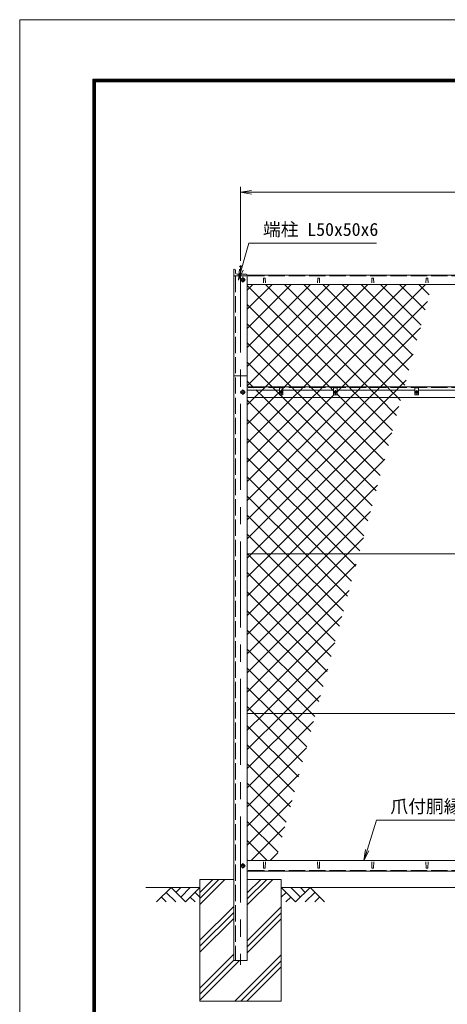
# Model space of a CAD drawing. Units: millimetres, scale not verified. Extents: x -4200 to 4200, y -2970 to 2970.
# Drawn here: x -4200 to -2622, y -667 to 2970 of the extents above; entities that cross this region are included whole.
import ezdxf
from ezdxf.enums import TextEntityAlignment as Align

# ---------------------------------------------------------------- set-up
doc = ezdxf.new("R2010")
doc.units = ezdxf.units.MM
doc.header["$LTSCALE"] = 10
doc.header["$PDMODE"] = 32
doc.header["$PDSIZE"] = 5
doc.linetypes.add('DASHED', pattern=[7.5, 6, -1.5])
doc.linetypes.add('USER1', pattern=[50.8, 31.75, -6.35, 6.35, -6.35])
for name, color, linetype, lineweight in [('0-0_D-STR1', 1, 'Continuous', 18), ('0-1_D-BMK', 2, 'USER1', 13), ('0-2_D-STR-DIM', 7, 'Continuous', 13), ('0-3_D-STR3', 3, 'Continuous', 13), ('0-4_D-BGD', 7, 'Continuous', 18), ('0-5_D-STR4', 7, 'Continuous', 18), ('0-6_D-DCR-HCH', 7, 'Continuous', 13), ('0-7_D-STR-TXT', 7, 'Continuous', 13), ('0-8_0', 7, 'Continuous', 18), ('0-B_D-STR2', 7, 'Continuous', 13), ('0-C_D-TTL', 7, 'Continuous', 18)]:
    doc.layers.add(name, color=color, linetype=linetype, lineweight=lineweight)
doc.layers.add('0-9_Defpoints', color=7, linetype='Continuous')
doc.styles.add('ＭＳ ゴシック', font='')
doc.styles.get('ＭＳ ゴシック').set_extended_font_data('MS Gothic')

# ---------------------------------------------------------------- blocks, each defined once
blk = doc.blocks.new('_Open')
at = {"layer": '0-8_0'}
blk.add_line((-10, 1.667), (0, 0), dxfattribs=at)
blk.add_lwpolyline([(-10, -1.667), (0, 0), (-10, 0)], dxfattribs=at)

msp = doc.modelspace()

# ---------------------------------------------------------------- linework, layer by layer
at = {"layer": '0-0_D-STR1'}
for p, q in [((-3409.97, 2048.69), (-3408.47, 2048.69)), ((-3409.97, 2043.69), (-3409.97, -506.02)), ((-3403.97, 2044.19), (-3403.97, 2036.19)), ((-3397.47, 2029.69), (-3364.47, 2029.69)), ((-1421.47, 2026.8), (-3359.97, 2026.8)), ((-3359.97, 2025.19), (-3359.97, 2023.69)), ((-3359.97, -506.02), (-3359.97, 2023.69)), ((-3299.97, 2013.67), (-3300.72, 1997.53)), ((-3293.97, 2013.67), (-3293.22, 1997.53)), ((-3099.97, 2013.67), (-3100.72, 1997.53)), ((-3093.97, 2013.67), (-3093.22, 1997.53)), ((-2899.97, 2013.67), (-2900.72, 1997.53)), ((-2893.97, 2013.67), (-2893.22, 1997.53)), ((-2699.97, 2013.67), (-2700.72, 1997.53)), ((-2693.97, 2013.67), (-2693.22, 1997.53)), ((-1421.47, 1992.16), (-3359.97, 1992.16)), ((-3359.97, 1653.98), (-3409.97, 1653.98)), ((-1421.47, 1613.98), (-3359.97, 1613.98)), ((-3359.97, 1573.98), (-1421.47, 1573.98)), ((-3359.97, -136.02), (-1421.47, -136.02)), ((-3299.97, -162.89), (-3300.72, -141.39)), ((-3293.97, -162.89), (-3293.22, -141.39)), ((-3099.97, -162.89), (-3100.72, -141.39)), ((-3093.97, -162.89), (-3093.22, -141.39)), ((-2899.97, -162.89), (-2900.72, -141.39)), ((-2893.97, -162.89), (-2893.22, -141.39)), ((-2699.97, -162.89), (-2700.72, -141.39)), ((-2693.97, -162.89), (-2693.22, -141.39)), ((-1421.47, -176.02), (-3359.97, -176.02)), ((-3409.97, -506.02), (-3359.97, -506.02))]:
    msp.add_line(p, q, dxfattribs=at)
at = {"layer": '0-0_D-STR1', "linetype": 'DASHED'}
for p, q in [((-3403.97, 2023.69), (-3403.97, -506.02)), ((-1421.47, 2024.21), (-3359.97, 2024.21)), ((-1421.47, 1610.98), (-3359.97, 1610.98)), ((-1421.47, -173.02), (-3359.97, -173.02))]:
    msp.add_line(p, q, dxfattribs=at)
at = {"layer": '0-0_D-STR1'}
msp.add_lwpolyline([(-3409.97, 2048.69), (-3409.97, 2023.69), (-3359.97, 2023.69)], dxfattribs=at)
for centre, radius, start, end in [((-3408.47, 2044.19), 4.5, 0, 90), ((-3397.47, 2036.19), 6.5, 180, 270), ((-3364.47, 2025.19), 4.5, 0, 90), ((-3296.97, 2012.42), 3.25, 22.61986, 157.38014), ((-3096.97, 2012.42), 3.25, 22.61986, 157.38014), ((-2896.97, 2012.42), 3.25, 22.61986, 157.38014), ((-2696.97, 2012.42), 3.25, 22.61986, 157.38014), ((-3296.97, -161.64), 3.25, 202.61986, 337.38014), ((-3096.97, -161.64), 3.25, 202.61986, 337.38014), ((-2896.97, -161.64), 3.25, 202.61986, 337.38014), ((-2696.97, -161.64), 3.25, 202.61986, 337.38014)]:
    msp.add_arc(centre, radius, start, end, dxfattribs=at)
at = {"layer": '0-1_D-BMK'}
for p, q in [((-3384.97, 2058.69), (-3384.97, -521.02)), ((-3366.97, 2009.48), (-3386.97, 2009.48)), ((-3376.97, 2019.48), (-3376.97, 1999.48)), ((-3376.97, 1603.98), (-3376.97, 1583.98)), ((-3234.97, 1601.42), (-3234.97, 1586.54)), ((-3034.97, 1601.42), (-3034.97, 1586.54)), ((-2734.97, 1601.42), (-2734.97, 1586.54)), ((-3366.97, 1593.98), (-3386.97, 1593.98)), ((-3242.41, 1593.98), (-3227.53, 1593.98)), ((-3042.41, 1593.98), (-3027.53, 1593.98)), ((-2742.41, 1593.98), (-2727.53, 1593.98)), ((-3366.97, -156.02), (-3386.97, -156.02)), ((-3376.97, -146.02), (-3376.97, -166.02))]:
    msp.add_line(p, q, dxfattribs=at)
at = {"layer": '0-2_D-STR-DIM'}
for p, q in [((-3384.97, 2078.69), (-3384.97, 2352.48)), ((-3384.97, 2332.48), (-1384.97, 2332.48))]:
    msp.add_line(p, q, dxfattribs=at)
at = {"layer": '0-3_D-STR3'}
for p, q in [((-3241.47, 1601.98), (-3359.97, 1601.98)), ((-3041.47, 1601.98), (-3228.47, 1601.98)), ((-2741.47, 1601.98), (-3028.47, 1601.98)), ((-2441.47, 1601.98), (-2728.47, 1601.98)), ((-3236.8, 1594.37), (-3238.32, 1594.35)), ((-3238.32, 1594.35), (-3238.32, 1593.61)), ((-3238.32, 1594.35), (-3238.32, 1593.61)), ((-3236.8, 1593.59), (-3238.32, 1593.61)), ((-3235.88, 1594.84), (-3236.8, 1594.37)), ((-3235.88, 1593.11), (-3236.8, 1593.59)), ((-3235.86, 1594.86), (-3235.37, 1595.78)), ((-3235.86, 1593.1), (-3235.37, 1592.18)), ((-3235.34, 1597.33), (-3235.37, 1595.78)), ((-3235.37, 1597.33), (-3234.61, 1597.33)), ((-3235.34, 1590.63), (-3235.37, 1592.18)), ((-3235.34, 1590.63), (-3234.61, 1590.63)), ((-3234.61, 1597.33), (-3234.58, 1595.78)), ((-3234.61, 1590.63), (-3234.58, 1592.18)), ((-3234.09, 1594.86), (-3234.58, 1595.78)), ((-3234.09, 1593.1), (-3234.58, 1592.18)), ((-3234.07, 1594.84), (-3233.15, 1594.37)), ((-3234.07, 1593.11), (-3233.15, 1593.59)), ((-3233.15, 1593.59), (-3231.62, 1593.61)), ((-3036.8, 1594.37), (-3038.32, 1594.35)), ((-3038.32, 1594.35), (-3038.32, 1593.61)), ((-3038.32, 1594.35), (-3038.32, 1593.61)), ((-3036.8, 1593.59), (-3038.32, 1593.61)), ((-3035.88, 1594.84), (-3036.8, 1594.37)), ((-3035.88, 1593.11), (-3036.8, 1593.59)), ((-3035.86, 1594.86), (-3035.37, 1595.78)), ((-3035.86, 1593.1), (-3035.37, 1592.18)), ((-3035.34, 1597.33), (-3035.37, 1595.78)), ((-3035.37, 1597.33), (-3034.61, 1597.33)), ((-3035.34, 1590.63), (-3035.37, 1592.18)), ((-3035.34, 1590.63), (-3034.61, 1590.63)), ((-3034.61, 1597.33), (-3034.58, 1595.78)), ((-3034.61, 1590.63), (-3034.58, 1592.18)), ((-3034.09, 1594.86), (-3034.58, 1595.78)), ((-3034.09, 1593.1), (-3034.58, 1592.18)), ((-3034.07, 1594.84), (-3033.15, 1594.37)), ((-3034.07, 1593.11), (-3033.15, 1593.59)), ((-3033.15, 1593.59), (-3031.62, 1593.61)), ((-2736.8, 1594.37), (-2738.32, 1594.35)), ((-2738.32, 1594.35), (-2738.32, 1593.61)), ((-2738.32, 1594.35), (-2738.32, 1593.61)), ((-2736.8, 1593.59), (-2738.32, 1593.61)), ((-2735.88, 1594.84), (-2736.8, 1594.37)), ((-2735.88, 1593.11), (-2736.8, 1593.59)), ((-2735.86, 1594.86), (-2735.37, 1595.78)), ((-2735.86, 1593.1), (-2735.37, 1592.18)), ((-2735.34, 1597.33), (-2735.37, 1595.78)), ((-2735.37, 1597.33), (-2734.61, 1597.33)), ((-2735.34, 1590.63), (-2735.37, 1592.18)), ((-2735.34, 1590.63), (-2734.61, 1590.63)), ((-2734.61, 1597.33), (-2734.58, 1595.78)), ((-2734.61, 1590.63), (-2734.58, 1592.18)), ((-2734.09, 1594.86), (-2734.58, 1595.78)), ((-2734.09, 1593.1), (-2734.58, 1592.18)), ((-2734.07, 1594.84), (-2733.15, 1594.37)), ((-2734.07, 1593.11), (-2733.15, 1593.59)), ((-2733.15, 1593.59), (-2731.62, 1593.61)), ((-1421.47, 997.23), (-3359.97, 997.23)), ((-1421.47, 407.23), (-3359.97, 407.23))]:
    msp.add_line(p, q, dxfattribs=at)
for points in [[(-3370.47, 2013.24), (-3376.97, 2016.99), (-3383.47, 2013.24), (-3383.47, 2005.73), (-3376.97, 2001.98), (-3370.47, 2005.73)], [(-3370.47, 1597.73), (-3376.97, 1601.49), (-3383.47, 1597.73), (-3383.47, 1590.23), (-3376.97, 1586.47), (-3370.47, 1590.23)], [(-3241.47, 1609.98), (-3228.47, 1609.98), (-3228.47, 1583.98), (-3241.47, 1583.98)], [(-3041.47, 1609.98), (-3028.47, 1609.98), (-3028.47, 1583.98), (-3041.47, 1583.98)], [(-2741.47, 1609.98), (-2728.47, 1609.98), (-2728.47, 1583.98), (-2741.47, 1583.98)], [(-3370.47, -152.27), (-3376.97, -148.51), (-3383.47, -152.27), (-3383.47, -159.77), (-3376.97, -163.53), (-3370.47, -159.77)]]:
    msp.add_lwpolyline(points, close=True, dxfattribs=at)
for points in [[(-3233.15, 1594.37), (-3231.62, 1594.35), (-3231.62, 1593.61)], [(-3033.15, 1594.37), (-3031.62, 1594.35), (-3031.62, 1593.61)], [(-2733.15, 1594.37), (-2731.62, 1594.35), (-2731.62, 1593.61)]]:
    msp.add_lwpolyline(points, dxfattribs=at)
for centre, radius in [((-3376.97, 2009.48), 6.25), ((-3376.97, 1593.98), 6.25), ((-3234.97, 1593.98), 5.25), ((-3034.97, 1593.98), 5.25), ((-2734.97, 1593.98), 5.25), ((-3376.97, -156.02), 6.25)]:
    msp.add_circle(centre, radius, dxfattribs=at)
at = {"layer": '0-4_D-BGD'}
for p, q in [((-3534.97, -236.02), (-3734.97, -236.02)), ((-1534.97, -236.02), (-3234.97, -236.02))]:
    msp.add_line(p, q, dxfattribs=at)
at = {"layer": '0-5_D-STR4'}
for p, q in [((-3534.97, -206.02), (-3534.97, -656.02)), ((-3409.97, -206.02), (-3534.97, -206.02)), ((-3234.97, -206.02), (-3359.97, -206.02)), ((-3234.97, -206.02), (-3234.97, -656.02)), ((-3234.97, -656.02), (-3534.97, -656.02))]:
    msp.add_line(p, q, dxfattribs=at)
at = {"layer": '0-6_D-DCR-HCH'}
for p, q in [((-3534.97, -298.26), (-3442.73, -206.02)), ((-3534.97, -276.16), (-3464.83, -206.02)), ((-3534.97, -254.07), (-3486.93, -206.02)), ((-3359.97, -300.04), (-3265.96, -206.02)), ((-3359.97, -277.94), (-3288.05, -206.02)), ((-3359.97, -255.84), (-3310.15, -206.02)), ((-3641.4, -236.02), (-3694.61, -289.23)), ((-3659.14, -253.76), (-3623.5, -289.23)), ((-3641.4, -236.02), (-3588.19, -289.23)), ((-3623.66, -253.76), (-3605.92, -236.02)), ((-3605.92, -271.5), (-3570.45, -236.02)), ((-3588.19, -289.23), (-3534.97, -236.02)), ((-3552.71, -253.76), (-3534.97, -271.41)), ((-3181.76, -289.23), (-3234.97, -236.02)), ((-3217.24, -253.76), (-3234.97, -271.41)), ((-3164.03, -271.5), (-3199.5, -236.02)), ((-3128.55, -236.02), (-3181.76, -289.23)), ((-3146.2, -253.85), (-3164.03, -236.02)), ((-3110.81, -253.76), (-3146.45, -289.23)), ((-3128.55, -236.02), (-3075.34, -289.23)), ((-3676.87, -271.5), (-3659.05, -289.23)), ((-3570.45, -271.5), (-3552.63, -289.23)), ((-3199.5, -271.5), (-3217.32, -289.23)), ((-3093.08, -271.5), (-3110.89, -289.23)), ((-3534.97, -430.84), (-3409.97, -305.84)), ((-3359.97, -432.62), (-3234.97, -307.62)), ((-3534.97, -452.94), (-3409.97, -327.94)), ((-3534.97, -475.04), (-3409.97, -350.04)), ((-3359.97, -454.72), (-3234.97, -329.72)), ((-3359.97, -476.81), (-3234.97, -351.81)), ((-3534.97, -607.62), (-3409.97, -482.62)), ((-3534.97, -629.72), (-3409.97, -504.72)), ((-3534.97, -651.81), (-3389.18, -506.02)), ((-3406.6, -656.02), (-3234.97, -484.4)), ((-3384.5, -656.02), (-3234.97, -506.49)), ((-3362.4, -656.02), (-3234.97, -528.59))]:
    msp.add_line(p, q, dxfattribs=at)
at = {"layer": '0-7_D-STR-TXT'}
for points in [[(-2883.56, 2144.25), (-3354.53, 2144.25), (-3392.62, 2009.98)], [(-2185.85, 12.85), (-2883.73, 12.85), (-2929.09, -134.11)]]:
    msp.add_lwpolyline(points, dxfattribs=at)
at = {"layer": '0-9_Defpoints'}
msp.add_point((-3384.97, 2058.69), dxfattribs=at)
at = {"layer": '0-B_D-STR2'}
for p, q in [((-3359.97, 1971.24), (-3339.06, 1992.16)), ((-3359.97, 1900.53), (-3268.35, 1992.16)), ((-3359.97, 1829.82), (-3197.64, 1992.16)), ((-3359.97, 1759.11), (-3126.92, 1992.16)), ((-3359.97, 1688.4), (-3056.21, 1992.16)), ((-3359.97, 1617.69), (-2985.5, 1992.16)), ((-2914.99, 1613.98), (-3293.18, 1992.16)), ((-3292.98, 1613.98), (-2914.79, 1992.16)), ((-2844.28, 1613.98), (-3222.47, 1992.16)), ((-3222.26, 1613.98), (-2844.08, 1992.16)), ((-2779.05, 1619.46), (-3151.76, 1992.16)), ((-3151.55, 1613.98), (-2773.37, 1992.16)), ((-2763.97, 1675.09), (-3081.04, 1992.16)), ((-3080.84, 1613.98), (-2702.66, 1992.16)), ((-2748.89, 1730.72), (-3010.33, 1992.16)), ((-2733.82, 1786.36), (-2939.62, 1992.16)), ((-2718.74, 1841.99), (-2868.91, 1992.16)), ((-2703.66, 1897.62), (-2798.2, 1992.16)), ((-2688.58, 1953.25), (-2727.49, 1992.16)), ((-3127.13, 1613.98), (-3359.97, 1846.83)), ((-2939.42, 1613.98), (-2721.46, 1831.94)), ((-3197.84, 1613.98), (-3359.97, 1776.12)), ((-2868.71, 1613.98), (-2747.75, 1734.94)), ((-3268.55, 1613.98), (-3359.97, 1705.41)), ((-2798, 1613.98), (-2774.04, 1637.94)), ((-3332.98, 1573.98), (-3304.98, 1601.98)), ((-3304.98, 1601.98), (-3295.98, 1610.98)), ((-3295.98, 1610.98), (-3292.98, 1613.98)), ((-3265.55, 1610.98), (-3268.55, 1613.98)), ((-3256.55, 1601.98), (-3265.55, 1610.98)), ((-3262.26, 1573.98), (-3234.26, 1601.98)), ((-3228.55, 1573.98), (-3256.55, 1601.98)), ((-3234.26, 1601.98), (-3225.26, 1610.98)), ((-3225.26, 1610.98), (-3222.26, 1613.98)), ((-3194.84, 1610.98), (-3197.84, 1613.98)), ((-3185.84, 1601.98), (-3194.84, 1610.98)), ((-3191.55, 1573.98), (-3163.55, 1601.98)), ((-3157.84, 1573.98), (-3185.84, 1601.98)), ((-3163.55, 1601.98), (-3154.55, 1610.98)), ((-3154.55, 1610.98), (-3151.55, 1613.98)), ((-3124.13, 1610.98), (-3127.13, 1613.98)), ((-3115.13, 1601.98), (-3124.13, 1610.98)), ((-3120.84, 1573.98), (-3092.84, 1601.98)), ((-3087.13, 1573.98), (-3115.13, 1601.98)), ((-3092.84, 1601.98), (-3083.84, 1610.98)), ((-3083.84, 1610.98), (-3080.84, 1613.98)), ((-2979.42, 1573.98), (-2951.42, 1601.98)), ((-2951.42, 1601.98), (-2942.42, 1610.98)), ((-2942.42, 1610.98), (-2939.42, 1613.98)), ((-2911.99, 1610.98), (-2914.99, 1613.98)), ((-2902.99, 1601.98), (-2911.99, 1610.98)), ((-2908.71, 1573.98), (-2880.71, 1601.98)), ((-2874.99, 1573.98), (-2902.99, 1601.98)), ((-2880.71, 1601.98), (-2871.71, 1610.98)), ((-2871.71, 1610.98), (-2868.71, 1613.98)), ((-2841.28, 1610.98), (-2844.28, 1613.98)), ((-2832.28, 1601.98), (-2841.28, 1610.98)), ((-2838, 1573.98), (-2810, 1601.98)), ((-2804.28, 1573.98), (-2832.28, 1601.98)), ((-2810, 1601.98), (-2801, 1610.98)), ((-2801, 1610.98), (-2798, 1613.98)), ((-3359.97, 1546.98), (-3332.98, 1573.98)), ((-3359.97, 1476.27), (-3262.26, 1573.98)), ((-3359.97, 1405.56), (-3191.55, 1573.98)), ((-3359.97, 1334.85), (-3120.84, 1573.98)), ((-3359.97, 1193.43), (-2979.42, 1573.98)), ((-3359.97, 1122.72), (-2908.71, 1573.98)), ((-3359.97, 1052.01), (-2838, 1573.98)), ((-2884.59, 1230.03), (-3228.55, 1573.98)), ((-2869.52, 1285.66), (-3157.84, 1573.98)), ((-2854.44, 1341.29), (-3087.13, 1573.98)), ((-2809.21, 1508.19), (-2874.99, 1573.98)), ((-2794.13, 1563.82), (-2804.28, 1573.98)), ((-2914.75, 1118.76), (-3359.97, 1563.99)), ((-3344.04, 997.23), (-2800.33, 1540.94)), ((-2929.83, 1063.13), (-3359.97, 1493.28)), ((-2944.91, 1007.5), (-3359.97, 1422.56)), ((-3273.33, 997.23), (-2826.62, 1443.94)), ((-3005.35, 997.23), (-3359.97, 1351.85)), ((-3202.62, 997.23), (-2852.91, 1346.94)), ((-3076.06, 997.23), (-3359.97, 1281.14)), ((-3131.91, 997.23), (-2879.2, 1249.94)), ((-3146.77, 997.23), (-3359.97, 1210.43)), ((-3217.48, 997.23), (-3359.97, 1139.72)), ((-3061.2, 997.23), (-2905.49, 1152.94)), ((-3288.19, 997.23), (-3359.97, 1069.01)), ((-2990.49, 997.23), (-2931.78, 1055.94)), ((-3358.9, 997.23), (-3359.97, 998.3)), ((-3359.97, 981.3), (-3344.04, 997.23)), ((-3359.97, 910.58), (-3273.33, 997.23)), ((-3359.97, 839.87), (-3202.62, 997.23)), ((-3359.97, 769.16), (-3131.91, 997.23)), ((-3359.97, 698.45), (-3061.2, 997.23)), ((-3359.97, 627.74), (-2990.49, 997.23)), ((-3035.37, 673.7), (-3358.9, 997.23)), ((-3020.29, 729.33), (-3288.19, 997.23)), ((-3005.22, 784.96), (-3217.48, 997.23)), ((-2990.14, 840.6), (-3146.77, 997.23)), ((-2975.06, 896.23), (-3076.06, 997.23)), ((-2959.98, 951.86), (-3005.35, 997.23)), ((-3359.97, 557.03), (-2958.06, 958.94)), ((-3050.45, 618.06), (-3359.97, 927.59)), ((-3359.97, 486.32), (-2984.35, 861.94)), ((-3065.53, 562.43), (-3359.97, 856.88)), ((-3080.61, 506.8), (-3359.97, 786.17)), ((-3359.97, 415.61), (-3010.64, 764.94)), ((-3095.68, 451.17), (-3359.97, 715.46)), ((-3297.64, 407.23), (-3036.93, 667.94)), ((-3122.46, 407.23), (-3359.97, 644.75)), ((-3193.17, 407.23), (-3359.97, 574.04)), ((-3226.93, 407.23), (-3063.22, 570.94)), ((-3263.88, 407.23), (-3359.97, 503.33)), ((-3156.22, 407.23), (-3089.51, 473.94)), ((-3334.59, 407.23), (-3359.97, 432.62)), ((-3359.97, 344.9), (-3297.64, 407.23)), ((-3359.97, 274.19), (-3226.93, 407.23)), ((-3359.97, 203.48), (-3156.22, 407.23)), ((-3155.99, 228.63), (-3334.59, 407.23)), ((-3140.92, 284.27), (-3263.88, 407.23)), ((-3125.84, 339.9), (-3193.17, 407.23)), ((-3110.76, 395.53), (-3122.46, 407.23)), ((-3359.97, 132.77), (-3115.8, 376.94)), ((-3171.07, 173), (-3359.97, 361.9)), ((-3186.15, 117.37), (-3359.97, 291.19)), ((-3359.97, 62.06), (-3142.09, 279.94)), ((-3201.23, 61.74), (-3359.97, 220.48)), ((-3359.97, -8.65), (-3168.38, 182.94)), ((-3216.3, 6.1), (-3359.97, 149.77)), ((-3359.97, -79.36), (-3194.67, 85.94)), ((-3231.38, -49.53), (-3359.97, 79.06)), ((-3246.46, -105.16), (-3359.97, 8.35)), ((-3345.92, -136.02), (-3220.96, -11.06)), ((-3286.31, -136.02), (-3359.97, -62.36)), ((-3275.21, -136.02), (-3247.24, -108.06)), ((-3357.02, -136.02), (-3359.97, -133.07))]:
    msp.add_line(p, q, dxfattribs=at)
for points in [[(-2824.28, 1452.56), (-2945.7, 1573.98), (-2973.7, 1601.98), (-2982.7, 1610.98), (-2985.7, 1613.98), (-3359.97, 1988.25)], [(-3028.47, 1595.64), (-3022.13, 1601.98), (-3013.13, 1610.98), (-3010.13, 1613.98), (-2695.17, 1928.94)], [(-3041.47, 1599.04), (-3044.41, 1601.98), (-3053.41, 1610.98), (-3056.41, 1613.98), (-3359.97, 1917.54)], [(-3335.26, 1609.98), (-3336.26, 1610.98), (-3339.26, 1613.98), (-3359.97, 1634.7)], [(-2899.67, 1174.39), (-3299.26, 1573.98), (-3327.26, 1601.98), (-3328.47, 1603.2)], [(-3359.97, 1264.14), (-3050.13, 1573.98), (-3040.13, 1583.98)], [(-2839.36, 1396.93), (-3016.41, 1573.98), (-3028.47, 1586.04)]]:
    msp.add_lwpolyline(points, dxfattribs=at)
at = {"layer": '0-C_D-TTL', "color": 2}
msp.add_lwpolyline([(-4200, 2970), (4200, 2970), (4200, -2970), (-4200, -2970)], close=True, dxfattribs=at)
at = {"layer": '0-C_D-TTL'}
for points in [[(-3930, 2750), (3930, 2750), (3930, -2750), (-3930, -2750)], [(-3927.5, 2747.5), (3927.5, 2747.5), (3927.5, -2747.5), (-3927.5, -2747.5)], [(-3925, 2745), (3925, 2745), (3925, -2745), (-3925, -2745)], [(-3922.5, 2742.5), (3922.5, 2742.5), (3922.5, -2742.5), (-3922.5, -2742.5)], [(-3920, 2740), (3920, 2740), (3920, -2740), (-3920, -2740)]]:
    msp.add_lwpolyline(points, close=True, dxfattribs=at)

# ---------------------------------------------------------------- block references
at = {"layer": '0-2_D-STR-DIM', "xscale": 4, "yscale": 4, "rotation": 180}
msp.add_blockref('_Open', (-3384.97, 2332.48), dxfattribs=at)
at = {"layer": '0-7_D-STR-TXT', "xscale": 4, "yscale": 4}
for p, rotation in [((-3393.16, 2008.06), 254.16392), ((-2929.68, -136.02), 252.84683)]:
    msp.add_blockref('_Open', p, dxfattribs=dict(at, rotation=rotation))

# ---------------------------------------------------------------- texts
at = {"layer": '0-7_D-STR-TXT', "style": 'ＭＳ ゴシック'}
for s, p in [('端柱 L50x50x6', (-3302.34, 2156.84)), ('爪付胴縁 R付L40x40x3', (-2831.79, 25.43))]:
    msp.add_text(s, height=48.09, dxfattribs=at).set_placement(p, align=Align.BOTTOM_LEFT)

doc.saveas('drawing.dxf')
